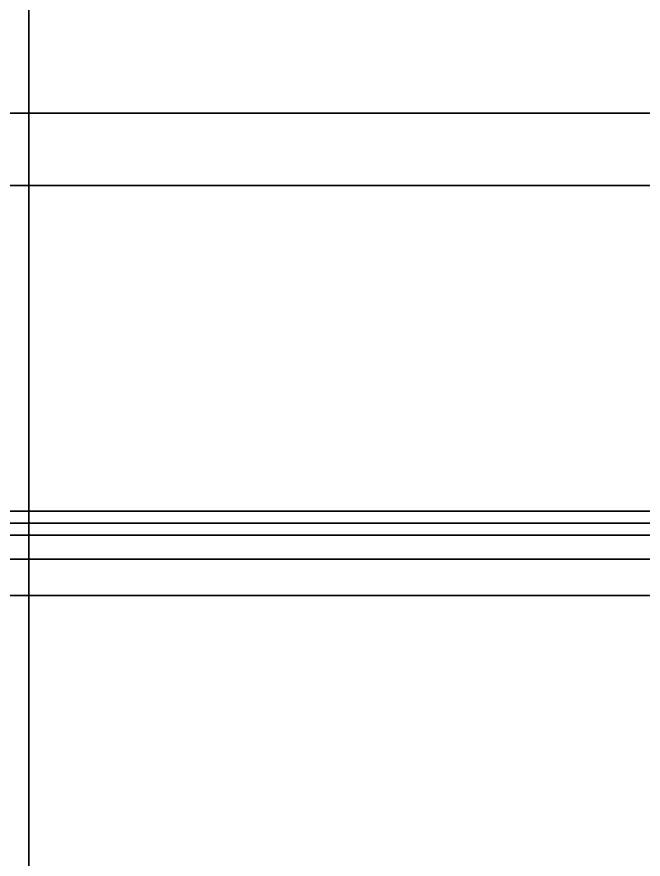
# Model space of a CAD drawing. Header units: millimetres. Extents: x -1 to 3, y -3 to 11.3.
# Drawn here: x -0.54 to -0.02, y -0.189 to 0.51 of the extents above; entities that cross this region are included whole.
import ezdxf

# ---------------------------------------------------------------- set-up
doc = ezdxf.new("R2010")
doc.units = ezdxf.units.MM
doc.layers.add('hansa_parts', color=4, linetype='Continuous')
doc.layers.add('tent', color=3, linetype='Continuous')

msp = doc.modelspace()

# ---------------------------------------------------------------- linework, layer by layer
for points in [[(-0.53, 1.03, 0.34), (-0.53, -2.43, 0.34), (-0.53, -2.65, 0.78), (-0.53, 1.03, 0.78)], [(0.53, 1.03, 0.34), (0.53, -2.43, 0.34), (-0.53, -2.43, 0.34), (-0.53, 1.03, 0.34)], [(0.72, 0.94, 1), (-0.72, 0.94, 1), (-0.68, 0.43, 1), (0.68, 0.43, 1)], [(0.68, 0.43, 1.34), (-0.68, 0.43, 1.34), (-0.68, 0.09, 1.34), (0.68, 0.09, 1.34)], [(0.68, 0.43, 1), (-0.68, 0.43, 1), (-0.68, 0.43, 1.34), (0.68, 0.43, 1.34)], [(-0.73, 0.08, 2.19), (-0.73, 0.1, 2.21), (0.73, 0.1, 2.21), (0.73, 0.08, 2.19)], [(-0.73, 0.1, 2.21), (-0.73, 0.08, 2.23), (0.73, 0.08, 2.23), (0.73, 0.1, 2.21)], [(0.68, 0.09, 1.34), (-0.68, 0.09, 1.34), (-0.68, 0.09, 1.7), (0.68, 0.09, 1.7)], [(0.68, 0.09, 1.7), (-0.68, 0.09, 1.7), (-0.68, 0.03, 1.7), (0.68, 0.03, 1.7)], [(-0.73, 0.06, 2.21), (-0.73, 0.08, 2.19), (0.73, 0.08, 2.19), (0.73, 0.06, 2.21)], [(-0.73, 0.08, 2.23), (-0.73, 0.06, 2.21), (0.73, 0.06, 2.21), (0.73, 0.08, 2.23)], [(0.9, 0.03, 1.7), (-0.9, 0.03, 1.7), (-0.7, -1.16, 1.7), (0.7, -1.16, 1.7)]]:
    msp.add_3dface(points)
at = {"layer": 'hansa_parts'}
for points in [[(-0.73165, 0.76, 2.24), (-0.86, 0.03, 2.24), (0.86, 0.03, 2.24), (0.73165, 0.76, 2.24)], [(-0.86, 0.03, 2.24), (-0.86, -1.16, 2.24), (0.86, -1.16, 2.24), (0.86, 0.03, 2.24)]]:
    msp.add_3dface(points, dxfattribs=at)
at = {"layer": 'tent'}
for points in [[(-0.74, 0.66, 2.16), (-0.74, 0.37, 2.22), (0.74, 0.37, 2.22), (0.74, 0.66, 2.16)], [(-0.74, 0.37, 2.22), (-0.74, 0.08, 2.23), (0.74, 0.08, 2.23), (0.74, 0.37, 2.22)], [(-0.74, 0.08, 2.23), (-0.74, -0.52, 2.19), (0.74, -0.52, 2.19), (0.74, 0.08, 2.23)]]:
    msp.add_3dface(points, dxfattribs=at)

doc.saveas('drawing.dxf')
